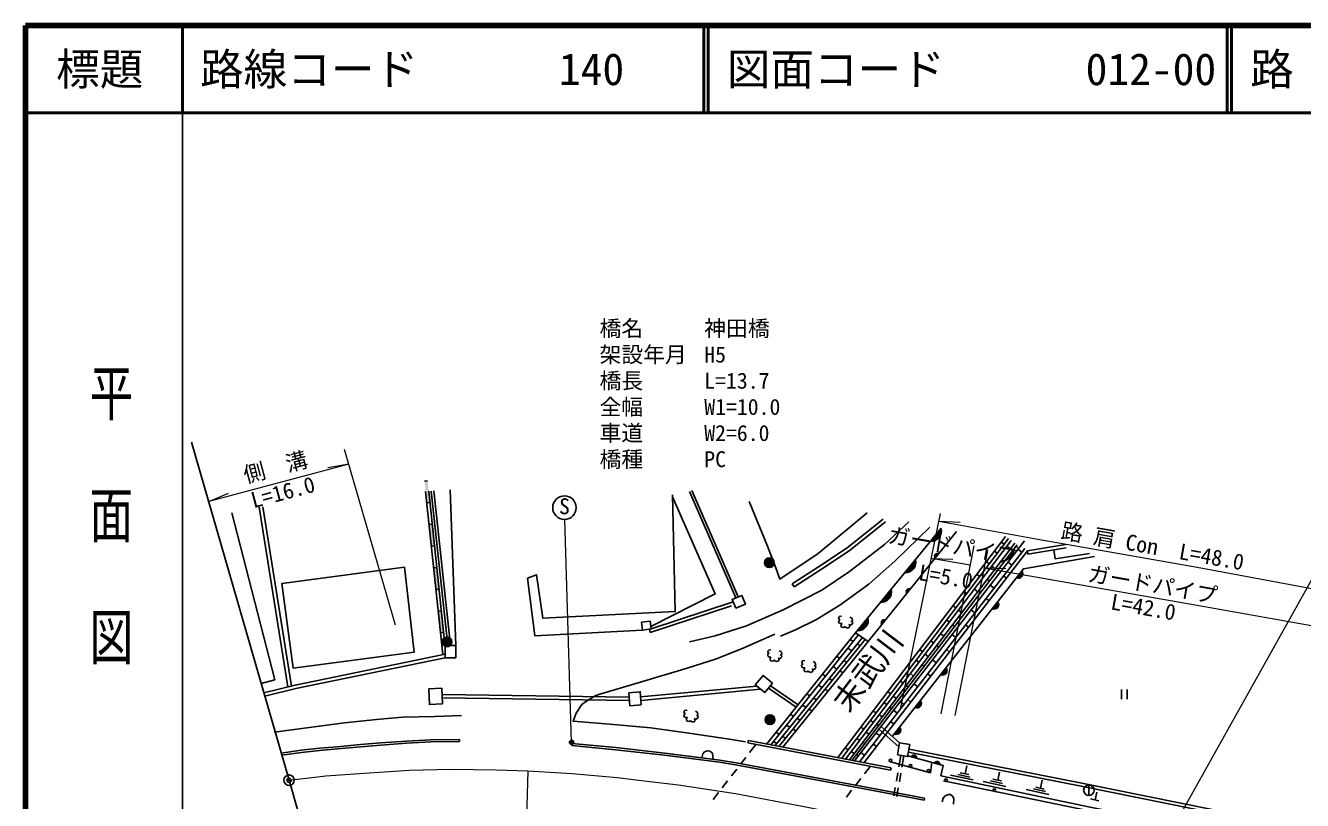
# Model space of a CAD drawing. Units: millimetres, scale not verified. Extents: x 40000 to 151057583, y -150373203 to 380000.
# Drawn here: x 40000 to 186374, y 291155 to 380000 of the extents above; entities that cross this region are included whole.
import ezdxf
from ezdxf.enums import TextEntityAlignment as Align

# ---------------------------------------------------------------- set-up
doc = ezdxf.new("R2010")
doc.units = ezdxf.units.MM
doc.header["$LTSCALE"] = 1000
doc.header["$PDMODE"] = 32
doc.header["$PDSIZE"] = 500
doc.linetypes.add('CHAIN', pattern=[18.5, 12, -1.5, 3.5, -1.5])
for name, color, linetype, lineweight in [('M-BGD', 7, 'Continuous', 25), ('M-BGD-EXST', 7, 'Continuous', 25), ('M-BMK', 2, 'CHAIN', 13), ('M-BMK-OTRS', 5, 'Continuous', 25), ('M-BMK-SRVR', 3, 'Continuous', 25), ('M-STR-HTXT', 7, 'Continuous', 13), ('M-STR-STR1', 1, 'Continuous', 25), ('M-TTL', 2, 'Continuous', 140), ('M-TTL-BAND', 7, 'Continuous', 25), ('M-TTL-LINE', 7, 'Continuous', 50)]:
    doc.layers.add(name, color=color, linetype=linetype, lineweight=lineweight)
for name, color, linetype in [('M-BMK-HTXT', 7, 'Continuous'), ('M-OTRS', 6, 'Continuous'), ('M-TTL-TXT', 7, 'Continuous')]:
    doc.layers.add(name, color=color, linetype=linetype)
doc.styles.add('@ＭＳ ゴシック', font='')
doc.styles.add('ＭＳ ゴシック', font='')
doc.styles.get('@ＭＳ ゴシック').set_extended_font_data('@MS Gothic')
doc.styles.get('ＭＳ ゴシック').set_extended_font_data('MS Gothic')

# ---------------------------------------------------------------- blocks, each defined once
blk = doc.blocks.new('C14')
at = {"layer": 'M-BGD'}
blk.add_hatch(color=256, dxfattribs=at).paths.add_polyline_path([(626, 0), (0, 0, 0.84072)])
blk.add_arc((313, 55), 318, 189.89113, 350.10887, dxfattribs=at)
blk = doc.blocks.new('C21')
at = {"layer": 'M-BGD'}
blk.add_hatch(color=256, dxfattribs=at).paths.add_polyline_path([(626, 0), (0, 0, 0.84072)])
blk.add_arc((313, 55), 318, 189.89113, 350.10887, dxfattribs=at)

msp = doc.modelspace()

# ---------------------------------------------------------------- hatches: boundary and pattern name
at = {"layer": 'M-BGD'}
for points in [[(86086, 327801), (85738, 327764), (86002, 325278), (86350, 325315)], [(86614, 322829), (86266, 322792), (86531, 320306), (86879, 320343)], [(144938, 322362), (143724, 320875, 0.51219)], [(87143, 317857), (86795, 317820), (87059, 315334), (87407, 315371)], [(125816, 318408, 0.41421), (125256, 318968, 0.41421), (124696, 318408, 1)], [(142008, 318772), (140795, 317285, 0.51219)], [(154201, 317472), (153590, 316691, 0.82183)], [(139223, 315359), (138010, 313873, 0.51219)], [(151432, 313932), (150821, 313152, 0.82183)], [(87671, 312885), (87323, 312848), (87588, 310362), (87936, 310399)], [(136568, 312106), (135355, 310619, 0.51219)], [(138165, 311342), (138558, 311830, 0.84072)], [(88870, 309341, 0.41421), (88310, 309901, 0.41421), (87750, 309341, 1)], [(145516, 306370), (144905, 305589, 0.82183)], [(142576, 302612), (141966, 301831, 0.82183)], [(125905, 300415, 0.41421), (125345, 300975, 0.41421), (124785, 300415, 1)], [(140193, 299565), (139583, 298785, 0.82183)], [(141535, 296177), (142138, 296011, 0.84072)]]:
    msp.add_hatch(color=256, dxfattribs=at).paths.add_polyline_path(points)
at = {"layer": 'M-BGD-EXST'}
msp.add_hatch(color=256, dxfattribs=at).paths.add_polyline_path([(102371, 297715, 0.41421), (102710, 297615, 0.41421), (102810, 297954, 1)])

# ---------------------------------------------------------------- linework, layer by layer
at = {"layer": 'M-BGD'}
for p, q in [((85738, 327764), (86086, 327801)), ((87852, 307876), (85866, 326564)), ((88120, 308663), (86214, 326601)), ((88394, 308923), (86512, 326633)), ((88696, 308923), (86810, 326664)), ((89320, 308923), (88672, 326766)), ((121415, 314383), (116111, 326563)), ((121692, 314497), (116386, 326683)), ((86002, 325278), (86350, 325315)), ((70083, 304181), (66794, 324764)), ((70472, 304278), (67189, 324827)), ((86266, 322792), (86614, 322829)), ((133124, 296073), (152350, 321429)), ((133562, 295989), (152668, 321187)), ((134000, 295905), (152987, 320945)), ((134440, 295821), (153420, 320659)), ((135023, 295709), (154507, 320931)), ((151862, 320785), (152181, 320544)), ((86531, 320306), (86879, 320343)), ((134769, 295758), (153658, 320476)), ((135615, 295596), (154531, 320033)), ((136131, 295496), (154848, 319789)), ((151389, 319500), (151079, 319752)), ((152499, 320302), (152908, 319989)), ((153751, 319952), (154200, 319605)), ((154848, 319789), (159215, 320503)), ((154848, 319789), (154912, 319394)), ((154912, 319394), (159280, 320108)), ((86795, 317820), (87143, 317857)), ((150455, 318268), (150145, 318521)), ((151157, 317697), (150766, 318015)), ((153063, 318136), (152624, 318494)), ((149369, 316836), (149059, 317089)), ((149861, 316822), (149550, 317075)), ((150480, 316318), (150247, 316507)), ((152434, 316656), (152117, 316915)), ((87059, 315334), (87407, 315371)), ((127895, 315987), (128111, 315650)), ((147883, 314876), (147573, 315129)), ((149162, 315087), (148781, 315398)), ((151017, 315494), (150581, 315849)), ((111592, 310396), (120916, 313472)), ((111712, 310834), (121111, 313944)), ((146628, 313221), (146318, 313473)), ((150430, 314054), (150107, 314317)), ((87323, 312848), (87671, 312885)), ((133257, 311842), (133193, 311653)), ((133307, 312237), (133200, 312104)), ((133200, 312104), (133220, 311973)), ((133220, 311973), (133303, 311915)), ((133363, 311903), (133257, 311842)), ((133303, 311915), (133363, 311903)), ((133419, 312282), (133307, 312237)), ((133547, 312237), (133419, 312282)), ((134676, 312078), (134504, 312155)), ((134758, 311988), (134676, 312078)), ((134800, 311818), (134758, 311988)), ((134778, 311729), (134800, 311818)), ((145896, 311593), (145585, 311846)), ((147311, 312664), (146938, 312968)), ((148834, 312673), (148400, 313026)), ((87588, 310362), (87936, 310399)), ((111586, 310403), (111514, 310806)), ((133193, 311653), (133225, 311517)), ((133225, 311517), (133406, 311447)), ((133406, 311447), (133553, 311466)), ((133477, 311270), (133474, 311103)), ((133474, 311103), (133597, 311027)), ((133553, 311466), (133477, 311270)), ((133597, 311027), (133779, 310989)), ((133779, 310989), (133905, 311045)), ((133905, 311045), (133937, 311106)), ((133937, 311106), (133990, 311024)), ((133990, 311024), (134222, 310921)), ((134222, 310921), (134395, 310989)), ((134452, 311260), (134382, 311313)), ((134382, 311313), (134575, 311264)), ((134395, 310989), (134494, 311149)), ((134494, 311149), (134452, 311260)), ((134575, 311264), (134767, 311377)), ((134620, 311685), (134778, 311729)), ((134748, 311653), (134620, 311685)), ((134820, 311576), (134748, 311653)), ((134767, 311377), (134820, 311576)), ((135144, 310361), (136584, 309375)), ((146496, 311104), (146263, 311293)), ((148095, 311025), (147766, 311293)), ((135922, 309828), (125933, 297453)), ((136253, 309602), (126378, 297367)), ((134529, 309591), (134872, 309380)), ((135332, 309097), (135675, 308886)), ((139367, 298508), (147606, 309041)), ((144088, 309209), (143778, 309462)), ((144680, 308727), (144447, 308917)), ((145262, 309984), (144900, 310279)), ((146635, 309832), (146204, 310183)), ((125144, 307997), (125080, 307808)), ((125080, 307808), (125112, 307671)), ((125194, 308392), (125087, 308259)), ((125087, 308259), (125107, 308128)), ((125107, 308128), (125190, 308070)), ((125112, 307671), (125293, 307602)), ((125250, 308058), (125144, 307997)), ((125190, 308070), (125250, 308058)), ((125306, 308437), (125194, 308392)), ((125293, 307602), (125440, 307621)), ((125434, 308392), (125306, 308437)), ((125364, 307424), (125361, 307258)), ((125440, 307621), (125364, 307424)), ((126269, 307467), (126462, 307419)), ((126339, 307415), (126269, 307467)), ((126381, 307304), (126339, 307415)), ((126563, 308233), (126391, 308310)), ((126462, 307419), (126654, 307532)), ((126507, 307840), (126665, 307884)), ((126635, 307808), (126507, 307840)), ((126645, 308143), (126563, 308233)), ((126707, 307731), (126635, 307808)), ((126687, 307972), (126645, 308143)), ((126654, 307532), (126707, 307731)), ((126665, 307884), (126687, 307972)), ((133001, 307679), (133345, 307468)), ((134249, 308600), (134705, 308320)), ((142820, 308199), (142510, 308452)), ((143485, 307658), (143131, 307946)), ((145898, 308172), (145562, 308446)), ((125361, 307258), (125484, 307182)), ((125484, 307182), (125666, 307144)), ((125666, 307144), (125792, 307200)), ((125792, 307200), (125824, 307261)), ((125824, 307261), (125877, 307179)), ((125877, 307179), (126109, 307076)), ((126109, 307076), (126282, 307144)), ((126282, 307144), (126381, 307304)), ((129031, 306762), (128967, 306573)), ((128967, 306573), (128999, 306436)), ((129081, 307157), (128974, 307023)), ((128974, 307023), (128994, 306893)), ((128994, 306893), (129077, 306834)), ((128999, 306436), (129180, 306367)), ((129137, 306823), (129031, 306762)), ((129077, 306834), (129137, 306823)), ((129193, 307202), (129081, 307157)), ((129180, 306367), (129327, 306386)), ((129321, 307156), (129193, 307202)), ((129251, 306189), (129248, 306023)), ((129248, 306023), (129372, 305947)), ((129327, 306386), (129251, 306189)), ((129372, 305947), (129553, 305909)), ((129553, 305909), (129679, 305965)), ((129679, 305965), (129711, 306026)), ((129711, 306026), (129764, 305943)), ((129764, 305943), (129996, 305841)), ((130226, 306180), (130156, 306232)), ((130156, 306232), (130349, 306184)), ((130169, 305909), (130268, 306069)), ((130268, 306069), (130226, 306180)), ((130450, 306998), (130278, 307075)), ((130349, 306184), (130541, 306297)), ((130394, 306604), (130552, 306649)), ((130522, 306573), (130394, 306604)), ((130532, 306908), (130450, 306998)), ((130594, 306496), (130522, 306573)), ((130574, 306737), (130532, 306908)), ((130541, 306297), (130594, 306496)), ((130552, 306649), (130574, 306737)), ((132569, 306497), (133013, 306225)), ((133357, 306013), (133700, 305802)), ((133794, 307192), (134137, 306981)), ((142412, 306998), (142101, 307251)), ((142995, 306523), (142762, 306712)), ((144385, 306925), (143957, 307274)), ((129996, 305841), (130169, 305909)), ((131353, 305616), (131697, 305405)), ((132134, 305136), (132478, 304925)), ((140592, 304598), (140281, 304851)), ((141245, 305460), (140935, 305713)), ((141775, 305421), (141429, 305703)), ((142269, 304192), (141844, 304538)), ((143754, 305389), (143412, 305668)), ((87741, 303316), (109209, 303015)), ((110512, 303022), (123826, 304263)), ((110543, 302623), (124267, 303903)), ((125160, 304040), (128342, 301846)), ((125382, 304312), (128561, 302120)), ((129558, 303369), (129901, 303158)), ((130886, 304390), (131318, 304125)), ((131662, 303913), (132005, 303702)), ((139169, 303383), (138858, 303636)), ((139816, 302856), (139479, 303130)), ((140706, 303066), (140489, 303243)), ((141166, 304130), (140934, 304319)), ((165617, 303878), (165617, 302760)), ((166284, 303878), (166284, 302760)), ((87757, 302916), (109240, 302615)), ((129046, 302087), (129466, 301829)), ((129809, 301618), (130153, 301407)), ((130327, 302896), (130670, 302685)), ((138727, 302138), (138417, 302391)), ((139293, 301678), (139060, 301867)), ((140686, 302147), (140263, 302492)), ((141479, 302437), (141130, 302721)), ((115536, 301064), (115472, 300875)), ((115472, 300875), (115504, 300738)), ((115586, 301459), (115479, 301325)), ((115479, 301325), (115499, 301195)), ((115499, 301195), (115582, 301136)), ((115504, 300738), (115685, 300669)), ((115642, 301125), (115536, 301064)), ((115582, 301136), (115642, 301125)), ((115698, 301504), (115586, 301459)), ((115685, 300669), (115832, 300688)), ((115826, 301459), (115698, 301504)), ((115756, 300491), (115753, 300325)), ((115753, 300325), (115876, 300249)), ((115832, 300688), (115756, 300491)), ((115876, 300249), (116058, 300211)), ((116058, 300211), (116184, 300267)), ((116184, 300267), (116216, 300328)), ((116216, 300328), (116269, 300246)), ((116269, 300246), (116501, 300143)), ((116501, 300143), (116674, 300211)), ((116731, 300482), (116661, 300534)), ((116661, 300534), (116854, 300486)), ((116674, 300211), (116773, 300371)), ((116773, 300371), (116731, 300482)), ((116955, 301300), (116783, 301377)), ((116854, 300486), (117046, 300599)), ((116899, 300906), (117057, 300951)), ((117027, 300875), (116899, 300906)), ((117037, 301210), (116955, 301300)), ((117099, 300798), (117027, 300875)), ((117079, 301039), (117037, 301210)), ((117046, 300599), (117099, 300798)), ((117057, 300951), (117079, 301039)), ((127688, 301029), (128032, 300818)), ((128444, 300564), (128788, 300353)), ((136844, 300318), (137187, 300107)), ((137164, 301405), (137508, 301193)), ((137851, 300983), (138214, 300760)), ((139162, 300177), (139552, 299937)), ((139925, 301163), (139502, 301507)), ((126033, 298957), (126377, 298746)), ((127214, 299794), (127621, 299544)), ((127964, 299333), (128308, 299121)), ((135763, 299554), (136106, 299344)), ((136334, 298983), (136689, 298765)), ((137470, 298876), (137934, 298591)), ((137546, 299886), (137803, 299728)), ((140113, 297323), (137821, 299330)), ((140200, 297778), (138066, 299647)), ((89748, 298155), (89751, 297905)), ((102604, 297447), (102627, 297696)), ((122999, 296643), (123722, 297571)), ((125721, 297926), (126118, 297682)), ((126778, 298499), (127121, 298288)), ((133959, 297174), (134301, 296964)), ((135280, 298255), (135623, 298044)), ((135974, 297829), (136231, 297671)), ((137171, 297605), (137568, 297361)), ((121955, 295301), (122569, 296091)), ((134643, 296753), (134989, 296540)), ((135246, 296383), (135448, 296259)), ((136188, 296335), (135761, 296665)), ((140120, 295023), (140351, 296324)), ((140466, 294969), (140694, 296259)), ((120911, 293960), (121525, 294749)), ((136159, 294222), (136804, 295062)), ((139153, 295595), (143723, 294339)), ((139823, 293349), (139997, 294334)), ((140169, 293296), (140343, 294280)), ((143723, 294339), (143876, 295530)), ((147138, 294340), (148118, 294131)), ((147889, 295128), (147695, 294221)), ((151629, 294392), (151435, 293486)), ((119867, 292618), (120481, 293408)), ((135124, 292874), (135733, 293667)), ((145235, 293390), (186134, 285017)), ((146042, 294064), (148638, 293509)), ((146887, 294134), (148249, 293843)), ((149782, 293329), (152378, 292774)), ((150628, 293399), (151990, 293108)), ((150878, 293605), (151859, 293395)), ((156552, 293464), (156358, 292557)), ((161891, 292928), (161891, 291728)), ((118823, 291277), (119437, 292066)), ((134089, 291526), (134698, 292319)), ((139525, 291675), (139700, 292660)), ((139871, 291622), (140046, 292606)), ((143043, 291425), (142996, 291179)), ((154705, 292400), (157301, 291845)), ((155550, 292470), (156912, 292179)), ((155801, 292676), (156781, 292467)), ((162068, 291332), (163048, 291122)), ((162819, 292119), (162625, 291213))]:
    msp.add_line(p, q, dxfattribs=at)
for points in [[(110722, 310693), (98382, 310014), (97543, 316627), (98582, 317036), (99296, 312043), (114485, 312809), (114163, 326189)], [(114168, 325952), (119071, 314827), (111671, 311116)], [(122945, 325444), (125037, 320315), (125991, 317831), (126469, 316537), (130862, 319457), (136475, 324114)], [(63659, 324122), (68565, 304989), (67008, 304574)], [(116098, 309333), (119064, 310029), (122625, 311184), (126831, 313011), (131282, 315267), (134441, 317416), (138460, 320512), (141239, 323092)], [(124978, 297636), (135144, 310361), (144956, 322384)], [(143643, 322492), (139651, 318609), (136648, 315970), (133327, 313537), (130653, 311895), (128262, 310717), (126560, 310010)], [(138316, 323395), (134172, 320116), (130916, 317922), (127895, 315987)], [(138564, 323081), (134408, 319793), (131136, 317588), (128111, 315650)], [(146728, 321992), (136584, 309375), (126823, 297282)], [(147606, 309041), (154383, 317705), (162529, 319115)], [(161954, 319486), (158032, 318854), (157865, 319877)], [(125881, 310215), (122343, 308648), (119199, 307408), (115850, 306313), (110217, 304650), (105815, 303357), (105285, 303140), (104177, 302454), (103755, 302141), (103129, 301154), (102767, 300251), (107381, 299877), (111672, 299467), (116029, 298872), (120700, 298181), (122515, 297864)], [(125422, 297551), (135455, 310109), (135475, 310134)], [(88120, 307931), (70897, 304384), (67321, 303491)], [(88120, 307523), (70986, 303994), (67432, 303106)], [(89958, 300900), (86916, 300783), (83230, 300696), (80246, 300433), (76561, 300052), (72817, 299555), (68488, 298978)], [(69310, 296595), (71601, 296912), (73691, 297145), (75777, 297313), (78407, 297565), (80725, 297755), (83654, 297966), (86460, 298113), (89748, 298155)], [(69380, 296352), (71632, 296664), (73715, 296896), (75799, 297064), (78429, 297316), (80744, 297506), (83670, 297716), (86468, 297863), (89751, 297905)], [(102604, 297447), (107632, 296974), (113253, 296338), (119546, 295542), (121397, 295228), (135516, 292592), (142996, 291179)], [(102627, 297696), (107657, 297222), (113283, 296586), (119582, 295789), (121441, 295474), (135562, 292837), (143043, 291425)], [(117542, 296047), (117635, 296505), (117846, 296734), (118181, 296858), (118437, 296802), (118738, 296569), (118805, 295888)], [(141138, 296287), (145173, 295172), (144935, 293982), (162050, 290394), (187134, 285349), (186626, 289430), (189048, 289973), (189757, 285651), (189485, 284639), (192470, 283848)], [(141217, 296704), (161202, 292746), (186858, 287564)], [(141283, 297048), (161271, 293089), (186807, 287931)], [(145088, 291012), (145189, 291429), (145414, 291701), (145814, 291858), (146028, 291834), (146247, 291654), (146400, 291371), (146370, 290746)]]:
    msp.add_lwpolyline(points, dxfattribs=at)
for points in [[(69367, 316046), (70677, 306335), (84546, 308157), (83455, 317893)], [(121418, 313195), (122528, 313651), (122110, 314669), (121000, 314213)], [(110722, 310693), (111712, 310834), (111585, 311725), (110595, 311584)], [(88120, 307523), (89320, 307523), (89320, 308923), (88120, 308923)], [(123651, 304407), (124734, 303520), (125621, 304603), (124538, 305490)], [(87785, 302215), (87713, 304013), (86214, 303952), (86287, 302154)], [(110583, 302115), (110466, 303611), (109170, 303509), (109287, 302014)], [(139938, 296403), (141117, 296178), (141379, 297553), (140200, 297778)]]:
    msp.add_lwpolyline(points, close=True, dxfattribs=at)
for centre, radius in [((125256, 318408), 560), ((88310, 309341), 560), ((125345, 300415), 560), ((139153, 295745), 150), ((141438, 295117), 150), ((143514, 294547), 150), ((145516, 293483), 150), ((161891, 292328), 600), ((151051, 292349), 150)]:
    msp.add_circle(centre, radius, dxfattribs=at)
for centre, radius, start, end in [((143796, 322055), 1182, 266.54011, 15.02527), ((140866, 318465), 1182, 266.54011, 15.02527), ((153818, 317142), 505, 243.13683, 40.79502), ((138081, 315053), 1182, 266.54011, 15.02527), ((151049, 313602), 505, 243.13683, 40.79502), ((135426, 311799), 1182, 266.54011, 15.02527), ((138404, 311552), 318, 61.0905, 221.30824), ((145134, 306040), 505, 243.13683, 40.79502), ((142194, 302282), 505, 243.13683, 40.79502), ((139811, 299235), 505, 243.13683, 40.79502), ((141822, 296042), 318, 354.44314, 154.66088)]:
    msp.add_arc(centre, radius, start, end, dxfattribs=at)
at = {"layer": 'M-BGD-EXST'}
for centre, radius in [((101776, 324725), 1350), ((102590, 297834), 250)]:
    msp.add_circle(centre, radius, dxfattribs=at)
at = {"layer": 'M-BMK'}
msp.add_lwpolyline([(70210, 293475), (74405, 293980), (78832, 294296), (84013, 294636), (88756, 294733), (93962, 294685), (97562, 294563), (102648, 294240), (107815, 293782), (111566, 293338), (114862, 292946), (121374, 291946), (129456, 290429), (142277, 287902), (169574, 282275), (188902, 278406)], dxfattribs=at)
at = {"layer": 'M-BMK-OTRS'}
msp.add_lwpolyline([(59028, 332234), (70210, 293475), (81886, 252478)], dxfattribs=at)
at = {"layer": 'M-BMK-SRVR'}
msp.add_circle((70210, 293475), 600, dxfattribs=at)
at = {"layer": 'M-OTRS'}
msp.add_point((70210, 293475), dxfattribs=at)
at = {"layer": 'M-STR-HTXT'}
for p, q in [((82398, 311263), (76567, 331395)), ((77059, 329698), (60996, 325413)), ((77059, 329698), (74637, 329299)), ((60996, 325413), (63257, 326370)), ((170349, 285921), (192300, 325189)), ((140287, 301631), (144885, 324069)), ((102590, 297834), (101817, 323376)), ((144702, 323175), (147155, 323079)), ((144953, 301101), (148732, 320341)), ((146550, 300907), (150299, 319829)), ((148298, 318133), (143825, 318895)), ((143825, 318895), (146279, 318823)), ((149904, 317839), (152358, 317753)), ((97562, 294563), (96956, 269305))]:
    msp.add_line(p, q, dxfattribs=at)
for points in [[(144702, 323175), (156058, 321122), (174287, 317900), (190920, 314822)], [(149904, 317839), (173408, 313689), (190194, 310719)]]:
    msp.add_lwpolyline(points, dxfattribs=at)
at = {"layer": 'M-STR-STR1'}
for p, q in [((122869, 298040), (122812, 297746)), ((122812, 297746), (139162, 294610)), ((122869, 298040), (139218, 294904)), ((139218, 294904), (139162, 294610))]:
    msp.add_line(p, q, dxfattribs=at)
at = {"layer": 'M-TTL'}
for p, q in [((40000, 380000), (40000, 20000)), ((680000, 380000), (40000, 380000))]:
    msp.add_line(p, q, dxfattribs=at)
at = {"layer": 'M-TTL-BAND'}
msp.add_line((58000, 370000), (58000, 20000), dxfattribs=at)
at = {"layer": 'M-TTL-LINE'}
for p, q in [((58000, 380000), (58000, 370000)), ((117750, 380000), (117750, 370000)), ((118250, 380000), (118250, 370000)), ((177750, 380000), (177750, 370000)), ((178250, 380000), (178250, 370000)), ((40000, 370000), (680000, 370000))]:
    msp.add_line(p, q, dxfattribs=at)

# ---------------------------------------------------------------- block references
for name, p, rotation in [('C14', (144676, 319439), 231.19937), ('C21', (141422, 315392), 231.19937), ('C21', (144810, 295272), 164.55201)]:
    msp.add_blockref(name, p, dxfattribs=dict(rotation=rotation))

# ---------------------------------------------------------------- texts
at = {"layer": 'M-BGD-EXST', "style": 'ＭＳ ゴシック'}
msp.add_text('S', height=1833, rotation=358.508, dxfattribs=at).set_placement((101121, 323433), align=Align.BOTTOM_LEFT)
at = {"layer": 'M-BMK-HTXT', "style": 'ＭＳ ゴシック'}
msp.add_text('末武川', height=2566, rotation=52.829, dxfattribs=at).set_placement((135004, 300606), align=Align.BOTTOM_LEFT)
at = {"layer": 'M-STR-HTXT', "style": 'ＭＳ ゴシック'}
for s, p in [('橋名', (105797, 343814)), ('神田橋', (117797, 343814)), ('架設年月', (105797, 340814)), ('H5', (117797, 340814)), ('橋長', (105797, 337814)), ('L=13.7', (117797, 337814)), ('全幅', (105797, 334814)), ('W1=10.0', (117797, 334814)), ('車道', (105797, 331814)), ('W2=6.0', (117797, 331814)), ('橋種', (105797, 328814)), ('PC', (117797, 328814))]:
    msp.add_text(s, height=1833, dxfattribs=at).set_placement(p, align=Align.BOTTOM_LEFT)
for s, rotation, p in [('側  溝', 14.938, (65400, 326993)), ('L=16.0', 14.938, (66264, 324124)), ('ガードパイプ', 350.326, (138675, 320185)), ('路 肩 Con  L=48.0', 349.975, (158503, 320690)), ('L=5.0', 350.326, (142177, 315900)), ('ガードパイプ', 349.986, (161569, 315779)), ('L=42.0', 349.986, (164205, 312539))]:
    msp.add_text(s, height=1833, rotation=rotation, dxfattribs=at).set_placement(p, align=Align.BOTTOM_LEFT)
at = {"layer": 'M-TTL-BAND', "style": '@ＭＳ ゴシック', "width": 1.4}
msp.add_text('平  面  図', height=3666, rotation=270, dxfattribs=at).set_placement((49777, 306475), align=Align.MIDDLE_RIGHT)
at = {"layer": 'M-TTL-TXT', "style": 'ＭＳ ゴシック'}
msp.add_text('標題', height=3666, dxfattribs=at).set_placement((48500, 375000), align=Align.MIDDLE_CENTER)
for s, p in [('路線コード', (60000, 375000)), ('140', (101142, 375000)), ('図面コード', (120380, 375000)), ('012-00', (161521, 375000)), ('路 線 名', (180380, 375000))]:
    msp.add_text(s, height=3666, dxfattribs=at).set_placement(p, align=Align.MIDDLE_LEFT)

doc.saveas('drawing.dxf')
